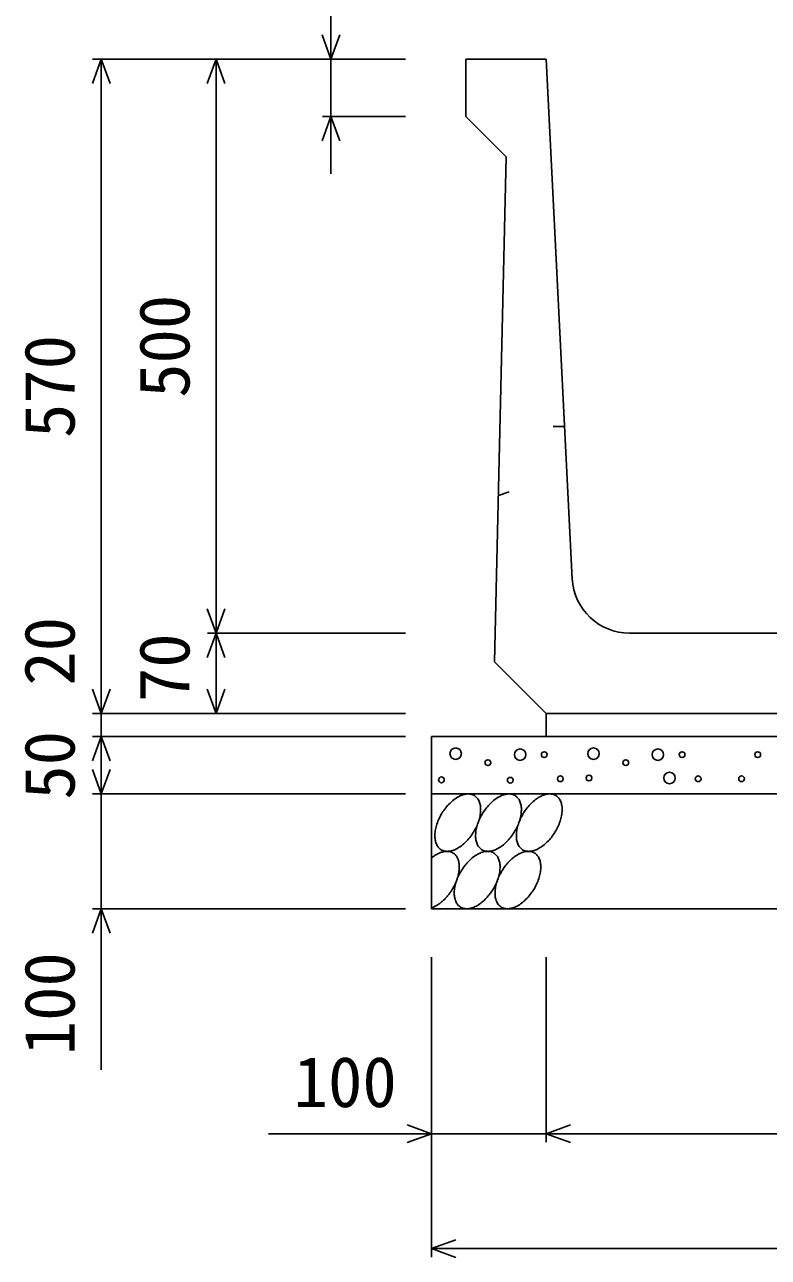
# Model space of a CAD drawing. Units: millimetres, scale not verified. Extents: x -33600 to 33600, y -11880 to 11880.
# Drawn here: x 10664 to 11311, y 6428 to 7502 of the extents above; entities that cross this region are included whole.
import ezdxf
from ezdxf.enums import TextEntityAlignment as Align

# ---------------------------------------------------------------- set-up
doc = ezdxf.new("R2010")
doc.units = ezdxf.units.MM
doc.header["$LTSCALE"] = 40
doc.linetypes.add('DOTTED', pattern=[1.75, 0.25, -1.5])
for name, color, linetype, lineweight in [('0-0_DIM', 7, 'Continuous', 25), ('0-2_HATCH', 6, 'Continuous', 25), ('0-5_OUTLINE', 3, 'Continuous', 25), ('0-6_OUTLINE2', 4, 'DOTTED', 25)]:
    doc.layers.add(name, color=color, linetype=linetype, lineweight=lineweight)
doc.styles.add('ＭＳ ゴシック', font='')
doc.styles.get('ＭＳ ゴシック').set_extended_font_data('MS Gothic')

msp = doc.modelspace()

# ---------------------------------------------------------------- linework, layer by layer
at = {"layer": '0-0_DIM'}
for p, q in [((10930.66, 7471.83), (10930.66, 7582.1)), ((10723.16, 7471.83), (10995.66, 7471.83)), ((10730.66, 7471.83), (10730.66, 6901.83)), ((10830.66, 7471.83), (10830.66, 6971.83)), ((10930.66, 7471.83), (10930.66, 7421.83)), ((10995.66, 7421.83), (10923.16, 7421.83)), ((10930.66, 7371.83), (10930.66, 7421.83)), ((10823.16, 6971.83), (10995.66, 6971.83)), ((10830.66, 6971.83), (10830.66, 6901.83)), ((10723.16, 6901.83), (10995.66, 6901.83)), ((10723.16, 6881.83), (10995.66, 6881.83)), ((10723.16, 6831.83), (10995.66, 6831.83)), ((10730.66, 6831.83), (10730.66, 6731.83)), ((10723.16, 6731.83), (10995.66, 6731.83)), ((10730.66, 6591.47), (10730.66, 6731.83)), ((11018.16, 6428.4), (11018.16, 6689.76)), ((11118.16, 6528.4), (11118.16, 6689.76)), ((11018.16, 6535.9), (10876.36, 6535.9)), ((11018.16, 6535.9), (11118.16, 6535.9)), ((11118.16, 6535.9), (11618.16, 6535.9)), ((11018.16, 6435.9), (11718.16, 6435.9))]:
    msp.add_line(p, q, dxfattribs=at)
for points in [[(10922.96, 7492.97), (10930.66, 7471.83), (10938.35, 7492.97)], [(10738.35, 7450.68), (10730.66, 7471.83), (10722.96, 7450.68)], [(10822.96, 7450.68), (10830.66, 7471.83), (10838.35, 7450.68)], [(10938.35, 7400.68), (10930.66, 7421.83), (10922.96, 7400.68)], [(10838.35, 6992.97), (10830.66, 6971.83), (10822.96, 6992.97)], [(10822.96, 6950.68), (10830.66, 6971.83), (10838.35, 6950.68)], [(10738.35, 6922.97), (10730.66, 6901.83), (10722.96, 6922.97)], [(10838.35, 6922.97), (10830.66, 6901.83), (10822.96, 6922.97)], [(10730.66, 6901.83), (10730.66, 6881.83), (10730.66, 6831.83)], [(10738.35, 6860.68), (10730.66, 6881.83), (10722.96, 6860.68)], [(10738.35, 6852.97), (10730.66, 6831.83), (10722.96, 6852.97)], [(10738.35, 6710.68), (10730.66, 6731.83), (10722.96, 6710.68)], [(10997.01, 6543.59), (11018.16, 6535.9), (10997.01, 6528.2)], [(11139.3, 6528.2), (11118.16, 6535.9), (11139.3, 6543.59)], [(11039.3, 6428.2), (11018.16, 6435.9), (11039.3, 6443.59)]]:
    msp.add_lwpolyline(points, dxfattribs=at)
at = {"layer": '0-2_HATCH'}
for points in [[(11055.6, 6830.37), (11054.91, 6830.75), (11054.19, 6831.08), (11053.44, 6831.35), (11052.66, 6831.56), (11051.85, 6831.71), (11051.01, 6831.8), (11050.15, 6831.83), (11049.27, 6831.8), (11048.37, 6831.71), (11047.45, 6831.56), (11046.52, 6831.35), (11045.57, 6831.08), (11044.61, 6830.75), (11043.64, 6830.37), (11042.67, 6829.93), (11041.69, 6829.43), (11040.72, 6828.88), (11039.74, 6828.27), (11038.76, 6827.61), (11037.79, 6826.91), (11036.83, 6826.15), (11035.88, 6825.35), (11034.94, 6824.51), (11034.02, 6823.62), (11033.11, 6822.69), (11032.23, 6821.72), (11031.36, 6820.72), (11030.52, 6819.68), (11029.7, 6818.61), (11028.91, 6817.52), (11028.15, 6816.39), (11027.42, 6815.25), (11026.72, 6814.08), (11026.06, 6812.9), (11025.43, 6811.7), (11024.84, 6810.5), (11024.29, 6809.28), (11023.78, 6808.05), (11023.31, 6806.83)], [(11060.54, 6822.69), (11060.31, 6823.62), (11060.03, 6824.5), (11059.71, 6825.35), (11059.34, 6826.15), (11058.93, 6826.91), (11058.47, 6827.61), (11057.98, 6828.27), (11057.44, 6828.87), (11056.86, 6829.43), (11056.25, 6829.92), (11055.6, 6830.37)], [(11091.07, 6830.37), (11090.38, 6830.75), (11089.66, 6831.08), (11088.91, 6831.35), (11088.13, 6831.56), (11087.32, 6831.71), (11086.49, 6831.8), (11085.63, 6831.83), (11084.75, 6831.8), (11083.85, 6831.71), (11082.93, 6831.56), (11081.99, 6831.35), (11081.05, 6831.08), (11080.09, 6830.75), (11079.12, 6830.37), (11078.15, 6829.93), (11077.17, 6829.43), (11076.19, 6828.88), (11075.21, 6828.27), (11074.24, 6827.61), (11073.27, 6826.91), (11072.31, 6826.15), (11071.36, 6825.35), (11070.42, 6824.51), (11069.5, 6823.62), (11068.59, 6822.69), (11067.7, 6821.72), (11066.83, 6820.72), (11065.99, 6819.68), (11065.17, 6818.61), (11064.38, 6817.52), (11063.62, 6816.39), (11062.89, 6815.25), (11062.19, 6814.08), (11061.53, 6812.9), (11060.91, 6811.7), (11060.32, 6810.5), (11059.77, 6809.28), (11059.26, 6808.05), (11058.79, 6806.83)], [(11096.01, 6822.69), (11095.78, 6823.62), (11095.5, 6824.5), (11095.18, 6825.35), (11094.81, 6826.15), (11094.4, 6826.91), (11093.95, 6827.61), (11093.45, 6828.27), (11092.91, 6828.87), (11092.34, 6829.43), (11091.72, 6829.92), (11091.07, 6830.37)], [(11126.55, 6830.37), (11125.86, 6830.75), (11125.14, 6831.08), (11124.39, 6831.35), (11123.61, 6831.56), (11122.8, 6831.71), (11121.96, 6831.8), (11121.1, 6831.83), (11120.22, 6831.8), (11119.32, 6831.71), (11118.4, 6831.56), (11117.47, 6831.35), (11116.52, 6831.08), (11115.56, 6830.75), (11114.6, 6830.37), (11113.62, 6829.93), (11112.65, 6829.43), (11111.67, 6828.88), (11110.69, 6828.27), (11109.72, 6827.61), (11108.75, 6826.91), (11107.79, 6826.15), (11106.83, 6825.35), (11105.9, 6824.51), (11104.97, 6823.62), (11104.06, 6822.69), (11103.18, 6821.72), (11102.31, 6820.72), (11101.47, 6819.68), (11100.65, 6818.61), (11099.86, 6817.52), (11099.1, 6816.39), (11098.37, 6815.25), (11097.67, 6814.08), (11097.01, 6812.9), (11096.38, 6811.7), (11095.79, 6810.5), (11095.24, 6809.28), (11094.73, 6808.05), (11094.27, 6806.83)], [(11131.49, 6822.69), (11131.26, 6823.62), (11130.98, 6824.5), (11130.66, 6825.35), (11130.29, 6826.15), (11129.88, 6826.91), (11129.42, 6827.61), (11128.93, 6828.27), (11128.39, 6828.87), (11127.81, 6829.43), (11127.2, 6829.92), (11126.55, 6830.37)], [(11038.46, 6783.28), (11039.43, 6783.73), (11040.41, 6784.22), (11041.39, 6784.77), (11042.36, 6785.38), (11043.34, 6786.04), (11044.31, 6786.74), (11045.27, 6787.5), (11046.22, 6788.3), (11047.16, 6789.15), (11048.08, 6790.03), (11048.99, 6790.96), (11049.88, 6791.93), (11050.74, 6792.93), (11051.59, 6793.97), (11052.4, 6795.04), (11053.19, 6796.13), (11053.96, 6797.26), (11054.69, 6798.4), (11055.38, 6799.57), (11056.05, 6800.75), (11056.67, 6801.95), (11057.26, 6803.16), (11057.81, 6804.37), (11058.32, 6805.6), (11058.79, 6806.82), (11059.21, 6808.05), (11059.59, 6809.27), (11059.93, 6810.49), (11060.22, 6811.7), (11060.47, 6812.9), (11060.67, 6814.08), (11060.82, 6815.25), (11060.92, 6816.39), (11060.98, 6817.51), (11060.98, 6818.61), (11060.94, 6819.68), (11060.86, 6820.71), (11060.72, 6821.72), (11060.54, 6822.69)], [(11073.93, 6783.28), (11074.91, 6783.73), (11075.88, 6784.22), (11076.86, 6784.77), (11077.84, 6785.38), (11078.81, 6786.04), (11079.78, 6786.74), (11080.74, 6787.5), (11081.69, 6788.3), (11082.63, 6789.15), (11083.56, 6790.03), (11084.46, 6790.96), (11085.35, 6791.93), (11086.22, 6792.93), (11087.06, 6793.97), (11087.88, 6795.04), (11088.67, 6796.13), (11089.43, 6797.26), (11090.16, 6798.4), (11090.86, 6799.57), (11091.52, 6800.75), (11092.15, 6801.95), (11092.74, 6803.16), (11093.29, 6804.37), (11093.8, 6805.6), (11094.26, 6806.82), (11094.69, 6808.05), (11095.07, 6809.27), (11095.41, 6810.49), (11095.7, 6811.7), (11095.94, 6812.9), (11096.14, 6814.08), (11096.29, 6815.25), (11096.4, 6816.39), (11096.45, 6817.51), (11096.46, 6818.61), (11096.42, 6819.68), (11096.33, 6820.71), (11096.19, 6821.72), (11096.01, 6822.69)], [(11109.41, 6783.28), (11110.38, 6783.73), (11111.36, 6784.22), (11112.34, 6784.77), (11113.32, 6785.38), (11114.29, 6786.04), (11115.26, 6786.74), (11116.22, 6787.5), (11117.17, 6788.3), (11118.11, 6789.15), (11119.03, 6790.03), (11119.94, 6790.96), (11120.83, 6791.93), (11121.69, 6792.93), (11122.54, 6793.97), (11123.36, 6795.04), (11124.15, 6796.13), (11124.91, 6797.26), (11125.64, 6798.4), (11126.33, 6799.57), (11127, 6800.75), (11127.62, 6801.95), (11128.21, 6803.16), (11128.76, 6804.37), (11129.27, 6805.6), (11129.74, 6806.82), (11130.17, 6808.05), (11130.55, 6809.27), (11130.88, 6810.49), (11131.17, 6811.7), (11131.42, 6812.9), (11131.62, 6814.08), (11131.77, 6815.25), (11131.87, 6816.39), (11131.93, 6817.51), (11131.94, 6818.61), (11131.9, 6819.68), (11131.81, 6820.71), (11131.67, 6821.72), (11131.49, 6822.69)], [(11023.31, 6806.83), (11022.89, 6805.6), (11022.51, 6804.38), (11022.17, 6803.16), (11021.88, 6801.95), (11021.63, 6800.75), (11021.43, 6799.57), (11021.28, 6798.4), (11021.18, 6797.26), (11021.12, 6796.14), (11021.12, 6795.04), (11021.16, 6793.97), (11021.25, 6792.94), (11021.38, 6791.93), (11021.57, 6790.97), (11021.8, 6790.04), (11022.07, 6789.15), (11022.4, 6788.3), (11022.76, 6787.5), (11023.17, 6786.74), (11023.63, 6786.04), (11024.13, 6785.38), (11024.66, 6784.78), (11025.24, 6784.22), (11025.85, 6783.73), (11026.51, 6783.28), (11027.19, 6782.9), (11027.91, 6782.57), (11028.66, 6782.3), (11029.45, 6782.09), (11030.25, 6781.94), (11031.09, 6781.85), (11031.95, 6781.82), (11032.83, 6781.85), (11033.73, 6781.94), (11034.65, 6782.09), (11035.58, 6782.3), (11036.53, 6782.57), (11037.49, 6782.9), (11038.46, 6783.28)], [(11058.79, 6806.83), (11058.36, 6805.6), (11057.98, 6804.38), (11057.65, 6803.16), (11057.35, 6801.95), (11057.11, 6800.75), (11056.91, 6799.57), (11056.76, 6798.4), (11056.66, 6797.26), (11056.6, 6796.14), (11056.59, 6795.04), (11056.63, 6793.97), (11056.72, 6792.94), (11056.86, 6791.93), (11057.04, 6790.97), (11057.27, 6790.04), (11057.55, 6789.15), (11057.87, 6788.3), (11058.24, 6787.5), (11058.65, 6786.74), (11059.1, 6786.04), (11059.6, 6785.38), (11060.14, 6784.78), (11060.72, 6784.22), (11061.33, 6783.73), (11061.98, 6783.28), (11062.67, 6782.9), (11063.39, 6782.57), (11064.14, 6782.3), (11064.92, 6782.09), (11065.73, 6781.94), (11066.57, 6781.85), (11067.43, 6781.82), (11068.31, 6781.85), (11069.21, 6781.94), (11070.13, 6782.09), (11071.06, 6782.3), (11072.01, 6782.57), (11072.97, 6782.9), (11073.93, 6783.28)], [(11094.27, 6806.83), (11093.84, 6805.6), (11093.46, 6804.38), (11093.12, 6803.16), (11092.83, 6801.95), (11092.59, 6800.75), (11092.39, 6799.57), (11092.24, 6798.4), (11092.13, 6797.26), (11092.08, 6796.14), (11092.07, 6795.04), (11092.11, 6793.97), (11092.2, 6792.94), (11092.33, 6791.93), (11092.52, 6790.97), (11092.75, 6790.04), (11093.02, 6789.15), (11093.35, 6788.3), (11093.71, 6787.5), (11094.13, 6786.74), (11094.58, 6786.04), (11095.08, 6785.38), (11095.61, 6784.78), (11096.19, 6784.22), (11096.81, 6783.73), (11097.46, 6783.28), (11098.14, 6782.9), (11098.86, 6782.57), (11099.62, 6782.3), (11100.4, 6782.09), (11101.21, 6781.94), (11102.04, 6781.85), (11102.9, 6781.82), (11103.78, 6781.85), (11104.68, 6781.94), (11105.6, 6782.09), (11106.54, 6782.3), (11107.48, 6782.57), (11108.44, 6782.9), (11109.41, 6783.28)], [(11024.25, 6780.01), (11023.69, 6779.74), (11023.14, 6779.45), (11022.58, 6779.14), (11022.02, 6778.82), (11021.47, 6778.48), (11020.91, 6778.12), (11020.36, 6777.75), (11019.8, 6777.36), (11019.25, 6776.95), (11018.7, 6776.53), (11018.16, 6776.09)], [(11040.89, 6775.86), (11040.67, 6776.3), (11040.43, 6776.73), (11040.19, 6777.15), (11039.92, 6777.55), (11039.65, 6777.93), (11039.36, 6778.3), (11039.06, 6778.65), (11038.74, 6778.98), (11038.42, 6779.29), (11038.08, 6779.59), (11037.72, 6779.87), (11037.36, 6780.13), (11036.98, 6780.38), (11036.6, 6780.6), (11036.2, 6780.81), (11035.79, 6781), (11035.37, 6781.17), (11034.94, 6781.32), (11034.5, 6781.45), (11034.05, 6781.56), (11033.6, 6781.65), (11033.13, 6781.73), (11032.66, 6781.78), (11032.17, 6781.81), (11031.68, 6781.83), (11031.19, 6781.82), (11030.68, 6781.8), (11030.17, 6781.76), (11029.66, 6781.69), (11029.13, 6781.61), (11028.61, 6781.51), (11028.07, 6781.39), (11027.54, 6781.25), (11027, 6781.09), (11026.45, 6780.91), (11025.91, 6780.71), (11025.36, 6780.5), (11024.8, 6780.26), (11024.25, 6780.01)], [(11037.72, 6751.26), (11038.08, 6751.95), (11038.42, 6752.63), (11038.74, 6753.32), (11039.06, 6754.02), (11039.36, 6754.71), (11039.65, 6755.41), (11039.92, 6756.11), (11040.19, 6756.8), (11040.43, 6757.5), (11040.67, 6758.2), (11040.89, 6758.9), (11041.09, 6759.59), (11041.28, 6760.29), (11041.46, 6760.98), (11041.62, 6761.66), (11041.77, 6762.35), (11041.9, 6763.03), (11042.01, 6763.7), (11042.11, 6764.37), (11042.2, 6765.03), (11042.27, 6765.69), (11042.32, 6766.34), (11042.36, 6766.98), (11042.38, 6767.61), (11042.39, 6768.24), (11042.38, 6768.86), (11042.36, 6769.46), (11042.32, 6770.06), (11042.27, 6770.65), (11042.2, 6771.23), (11042.11, 6771.79), (11042.01, 6772.35), (11041.9, 6772.89), (11041.77, 6773.42), (11041.62, 6773.93), (11041.46, 6774.43), (11041.28, 6774.92), (11041.09, 6775.4), (11040.89, 6775.86)], [(11072.48, 6780.37), (11071.79, 6780.75), (11071.07, 6781.08), (11070.32, 6781.35), (11069.54, 6781.56), (11068.73, 6781.71), (11067.89, 6781.8), (11067.03, 6781.83), (11066.15, 6781.8), (11065.25, 6781.71), (11064.33, 6781.56), (11063.4, 6781.35), (11062.45, 6781.08), (11061.49, 6780.75), (11060.53, 6780.37), (11059.55, 6779.93), (11058.58, 6779.43), (11057.6, 6778.88), (11056.62, 6778.27), (11055.65, 6777.62), (11054.68, 6776.91), (11053.72, 6776.15), (11052.76, 6775.35), (11051.83, 6774.51), (11050.9, 6773.62), (11049.99, 6772.69), (11049.11, 6771.72), (11048.24, 6770.72), (11047.4, 6769.68), (11046.58, 6768.61), (11045.79, 6767.52), (11045.03, 6766.4), (11044.3, 6765.25), (11043.6, 6764.09), (11042.94, 6762.9), (11042.31, 6761.71), (11041.72, 6760.5), (11041.17, 6759.28), (11040.66, 6758.06), (11040.2, 6756.83)], [(11077.42, 6772.69), (11077.19, 6773.62), (11076.91, 6774.51), (11076.59, 6775.35), (11076.22, 6776.15), (11075.81, 6776.91), (11075.35, 6777.62), (11074.86, 6778.27), (11074.32, 6778.88), (11073.74, 6779.43), (11073.13, 6779.93), (11072.48, 6780.37)], [(11107.95, 6780.37), (11107.27, 6780.75), (11106.55, 6781.08), (11105.8, 6781.35), (11105.01, 6781.56), (11104.2, 6781.71), (11103.37, 6781.8), (11102.51, 6781.83), (11101.63, 6781.8), (11100.73, 6781.71), (11099.81, 6781.56), (11098.87, 6781.35), (11097.93, 6781.08), (11096.97, 6780.75), (11096, 6780.37), (11095.03, 6779.93), (11094.05, 6779.43), (11093.07, 6778.88), (11092.1, 6778.27), (11091.12, 6777.62), (11090.15, 6776.91), (11089.19, 6776.15), (11088.24, 6775.35), (11087.3, 6774.51), (11086.38, 6773.62), (11085.47, 6772.69), (11084.58, 6771.72), (11083.72, 6770.72), (11082.87, 6769.68), (11082.06, 6768.61), (11081.27, 6767.52), (11080.5, 6766.4), (11079.77, 6765.25), (11079.08, 6764.09), (11078.41, 6762.9), (11077.79, 6761.71), (11077.2, 6760.5), (11076.65, 6759.28), (11076.14, 6758.06), (11075.67, 6756.83)], [(11112.89, 6772.69), (11112.66, 6773.62), (11112.39, 6774.51), (11112.06, 6775.35), (11111.7, 6776.15), (11111.28, 6776.91), (11110.83, 6777.62), (11110.33, 6778.27), (11109.8, 6778.88), (11109.22, 6779.43), (11108.6, 6779.93), (11107.95, 6780.37)], [(11055.34, 6733.29), (11056.31, 6733.73), (11057.29, 6734.22), (11058.27, 6734.78), (11059.25, 6735.38), (11060.22, 6736.04), (11061.19, 6736.74), (11062.15, 6737.5), (11063.1, 6738.3), (11064.04, 6739.15), (11064.96, 6740.04), (11065.87, 6740.96), (11066.76, 6741.93), (11067.62, 6742.94), (11068.47, 6743.97), (11069.29, 6745.04), (11070.08, 6746.14), (11070.84, 6747.26), (11071.57, 6748.4), (11072.26, 6749.57), (11072.93, 6750.75), (11073.55, 6751.95), (11074.14, 6753.16), (11074.69, 6754.38), (11075.2, 6755.6), (11075.67, 6756.83), (11076.1, 6758.05), (11076.48, 6759.28), (11076.81, 6760.49), (11077.1, 6761.7), (11077.35, 6762.9), (11077.55, 6764.08), (11077.7, 6765.25), (11077.8, 6766.39), (11077.86, 6767.52), (11077.87, 6768.61), (11077.83, 6769.68), (11077.74, 6770.72), (11077.6, 6771.72), (11077.42, 6772.69)], [(11090.82, 6733.29), (11091.79, 6733.73), (11092.77, 6734.22), (11093.74, 6734.78), (11094.72, 6735.38), (11095.7, 6736.04), (11096.66, 6736.74), (11097.63, 6737.5), (11098.58, 6738.3), (11099.52, 6739.15), (11100.44, 6740.04), (11101.35, 6740.96), (11102.23, 6741.93), (11103.1, 6742.94), (11103.94, 6743.97), (11104.76, 6745.04), (11105.55, 6746.14), (11106.31, 6747.26), (11107.04, 6748.4), (11107.74, 6749.57), (11108.4, 6750.75), (11109.03, 6751.95), (11109.62, 6753.16), (11110.17, 6754.38), (11110.68, 6755.6), (11111.15, 6756.83), (11111.57, 6758.05), (11111.95, 6759.28), (11112.29, 6760.49), (11112.58, 6761.7), (11112.83, 6762.9), (11113.02, 6764.08), (11113.18, 6765.25), (11113.28, 6766.39), (11113.33, 6767.52), (11113.34, 6768.61), (11113.3, 6769.68), (11113.21, 6770.72), (11113.08, 6771.72), (11112.89, 6772.69)], [(11040.2, 6756.83), (11039.77, 6755.6), (11039.39, 6754.38), (11039.05, 6753.16), (11038.76, 6751.95), (11038.52, 6750.75), (11038.32, 6749.57), (11038.17, 6748.41), (11038.06, 6747.26), (11038.01, 6746.14), (11038, 6745.04), (11038.04, 6743.97), (11038.13, 6742.94), (11038.26, 6741.93), (11038.45, 6740.97), (11038.68, 6740.04), (11038.95, 6739.15), (11039.28, 6738.3), (11039.64, 6737.5), (11040.06, 6736.75), (11040.51, 6736.04), (11041.01, 6735.38), (11041.54, 6734.78), (11042.12, 6734.23), (11042.74, 6733.73), (11043.39, 6733.29), (11044.07, 6732.9), (11044.79, 6732.57), (11045.55, 6732.31), (11046.33, 6732.1), (11047.14, 6731.95), (11047.97, 6731.85), (11048.83, 6731.82), (11049.71, 6731.85), (11050.61, 6731.94), (11051.53, 6732.1), (11052.47, 6732.3), (11053.41, 6732.57), (11054.37, 6732.9), (11055.34, 6733.29)], [(11075.67, 6756.83), (11075.25, 6755.6), (11074.86, 6754.38), (11074.53, 6753.16), (11074.24, 6751.95), (11073.99, 6750.75), (11073.79, 6749.57), (11073.64, 6748.41), (11073.54, 6747.26), (11073.48, 6746.14), (11073.48, 6745.04), (11073.52, 6743.97), (11073.6, 6742.94), (11073.74, 6741.93), (11073.92, 6740.97), (11074.15, 6740.04), (11074.43, 6739.15), (11074.75, 6738.3), (11075.12, 6737.5), (11075.53, 6736.75), (11075.99, 6736.04), (11076.48, 6735.38), (11077.02, 6734.78), (11077.6, 6734.23), (11078.21, 6733.73), (11078.86, 6733.29), (11079.55, 6732.9), (11080.27, 6732.57), (11081.02, 6732.31), (11081.8, 6732.1), (11082.61, 6731.95), (11083.45, 6731.85), (11084.31, 6731.82), (11085.19, 6731.85), (11086.09, 6731.94), (11087.01, 6732.1), (11087.94, 6732.3), (11088.89, 6732.57), (11089.85, 6732.9), (11090.82, 6733.29)], [(11018.16, 6732.64), (11018.7, 6732.83), (11019.25, 6733.04), (11019.8, 6733.26), (11020.36, 6733.5), (11020.91, 6733.76), (11021.47, 6734.04), (11022.02, 6734.34), (11022.58, 6734.65), (11023.14, 6734.98), (11023.69, 6735.33), (11024.25, 6735.7), (11024.8, 6736.08), (11025.36, 6736.48), (11025.91, 6736.89), (11026.45, 6737.32), (11027, 6737.76), (11027.54, 6738.22), (11028.07, 6738.7), (11028.61, 6739.19), (11029.13, 6739.69), (11029.66, 6740.2), (11030.17, 6740.73), (11030.68, 6741.27), (11031.19, 6741.83), (11031.68, 6742.39), (11032.17, 6742.97), (11032.66, 6743.55), (11033.13, 6744.15), (11033.6, 6744.76), (11034.05, 6745.37), (11034.5, 6746), (11034.94, 6746.63), (11035.37, 6747.27), (11035.79, 6747.92), (11036.2, 6748.58), (11036.6, 6749.24), (11036.98, 6749.91), (11037.36, 6750.58), (11037.72, 6751.26)]]:
    msp.add_lwpolyline(points, dxfattribs=at)
for centre, radius in [((11039.24, 6866.93), 5), ((11159.24, 6866.93), 5), ((11067.28, 6859.05), 2.5), ((11095.32, 6866.05), 5), ((11116.35, 6866.05), 2.5), ((11187.28, 6859.05), 2.5), ((11215.32, 6866.05), 5), ((11236.35, 6866.05), 2.5), ((11302.2, 6866.05), 2.5), ((11225.4, 6845.72), 5), ((11026.82, 6844.13), 2.5), ((11086.8, 6843.78), 2.5), ((11130.37, 6845.04), 2.5), ((11155.31, 6845.72), 2.5), ((11250.37, 6845.04), 2.5), ((11288.18, 6845.04), 2.5)]:
    msp.add_circle(centre, radius, dxfattribs=at)
at = {"layer": '0-5_OUTLINE'}
for p, q in [((11048.16, 7471.83), (11048.16, 7421.83)), ((11048.16, 7471.83), (11118.16, 7471.83)), ((11118.16, 7471.83), (11140.78, 7019.33)), ((11083.16, 7386.83), (11048.16, 7421.83)), ((11073.16, 6946.83), (11083.16, 7386.83)), ((11545.59, 6971.83), (11190.72, 6971.83)), ((11073.16, 6946.83), (11118.16, 6901.83)), ((11118.16, 6901.83), (11618.16, 6901.83)), ((11118.16, 6901.83), (11118.16, 6881.83)), ((11018.16, 6881.83), (11718.16, 6881.83)), ((11018.16, 6731.83), (11018.16, 6881.83)), ((11018.16, 6831.83), (11718.16, 6831.83)), ((11018.16, 6731.83), (11718.16, 6731.83))]:
    msp.add_line(p, q, dxfattribs=at)
msp.add_arc((11190.72, 7021.83), 50, 182.8624, 270, dxfattribs=at)
at = {"layer": '0-6_OUTLINE2'}
for p, q in [((11134.16, 7151.83), (11077.81, 7151.83)), ((11076.45, 7091.83), (11136.16, 7111.83))]:
    msp.add_line(p, q, dxfattribs=at)

# ---------------------------------------------------------------- texts
at = {"layer": '0-0_DIM', "style": 'ＭＳ ゴシック'}
for s, p in [('500', (10820.66, 7176.83)), ('570', (10720.66, 7141.83)), ('20', (10720.66, 6926.14)), ('70', (10820.66, 6911.83)), ('50', (10720.66, 6826.83)), ('100', (10720.66, 6604.22))]:
    msp.add_text(s, height=43.99, rotation=90, dxfattribs=at).set_placement(p, align=Align.BOTTOM_LEFT)
msp.add_text('100', height=43.99, dxfattribs=at).set_placement((10898.16, 6545.9), align=Align.BOTTOM_LEFT)

doc.saveas('drawing.dxf')
